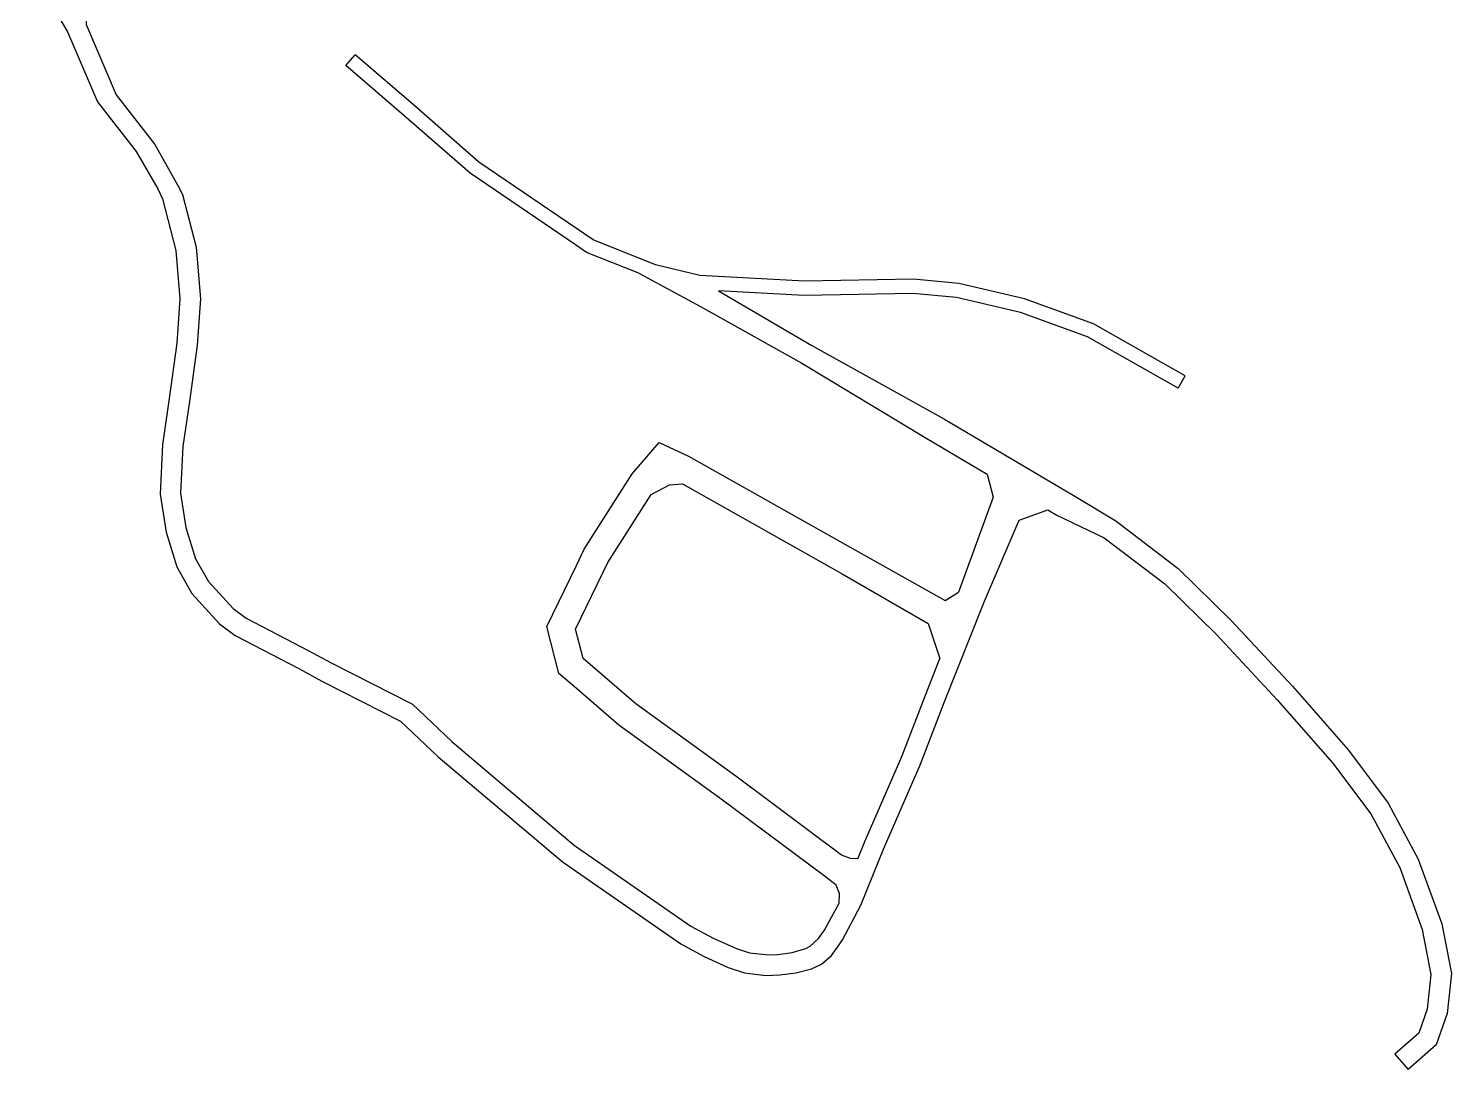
# Model space of a CAD drawing. Header units: metres. Extents: x -28000 to -24000, y -105000 to -102000.
# Drawn here: x -26363.1 to -26152.9, y -103032.8 to -102879 of the extents above; entities that cross this region are included whole.
import ezdxf

# ---------------------------------------------------------------- set-up
doc = ezdxf.new("R2010")
doc.units = ezdxf.units.M
doc.header["$LTSCALE"] = 2.5
doc.layers.add('道路', color=7, linetype='Continuous')

msp = doc.modelspace()

# ---------------------------------------------------------------- linework, layer by layer
at = {"layer": '道路'}
for points in [[(-26354.85, -102872.56), (-26354.69, -102875.23), (-26354.58, -102878.47), (-26350.14, -102888.84), (-26344.42, -102896.17), (-26341.04, -102902.24)], [(-26363.1, -102875.13), (-26362.71, -102875.34), (-26358.46, -102877.62), (-26357.35, -102879.53), (-26352.9, -102889.89), (-26347.18, -102897.23), (-26344, -102902.73)], [(-26316.23, -102884.53), (-26314.87, -102882.95)], [(-26192.29, -102930.32), (-26205.82, -102922.65), (-26216.01, -102918.97), (-26225.72, -102916.72), (-26232.41, -102916.07), (-26248.5, -102916.36), (-26263.95, -102915.54), (-26270.48, -102913.94), (-26279.71, -102910.26), (-26282.17, -102908.58), (-26296.58, -102898.76), (-26306.28, -102890.29), (-26314.87, -102882.95)], [(-26272.98, -102915.18), (-26280.7, -102912.1), (-26282.17, -102911.1), (-26297.86, -102900.41), (-26307.65, -102891.87), (-26316.23, -102884.53)], [(-26344, -102902.73), (-26343.29, -102904.21), (-26341.31, -102911.83), (-26340.72, -102918.98), (-26341.19, -102925.51), (-26342.3, -102933.66), (-26343.29, -102940.5), (-26343.64, -102947.8), (-26342.77, -102953.41), (-26341.19, -102958.56), (-26338.95, -102962.49), (-26334.88, -102966.93), (-26332.55, -102968.68), (-26323.16, -102973.56), (-26319.76, -102975.4)], [(-26341.04, -102902.24), (-26340.36, -102903.58), (-26338.34, -102911.32), (-26337.71, -102918.97), (-26338.2, -102925.82), (-26339.33, -102934.1), (-26340.3, -102940.79), (-26340.63, -102947.64), (-26339.84, -102952.74), (-26338.42, -102957.36), (-26336.51, -102960.71), (-26332.85, -102964.7), (-26330.94, -102966.14), (-26321.71, -102970.93), (-26318.39, -102972.72)], [(-26272.98, -102915.18), (-26263.85, -102920.11), (-26248.89, -102928.48), (-26230.43, -102939.6), (-26221.51, -102944.85)], [(-26261.21, -102917.77), (-26247.4, -102925.87), (-26227.83, -102936.74), (-26208.57, -102948.08), (-26202.52, -102951.76), (-26193.3, -102958.79), (-26185.5, -102966.45), (-26176.44, -102976.18), (-26168.17, -102985.59), (-26162.29, -102993.41), (-26157.84, -103001.7), (-26154.35, -103011.27), (-26152.93, -103018.6), (-26153.58, -103024.49), (-26155.18, -103029.11), (-26159.33, -103032.77)], [(-26193.32, -102932.13), (-26206.69, -102924.55), (-26216.6, -102920.97), (-26226.06, -102918.78), (-26232.49, -102918.16), (-26248.54, -102918.45), (-26261.21, -102917.77)], [(-26193.32, -102932.13), (-26192.29, -102930.32)], [(-26243.38, -103008.18), (-26243.3, -103006.75), (-26243.81, -103005.53), (-26245.41, -103004.33), (-26260.98, -102992.69), (-26275.89, -102981.91), (-26282.17, -102976.51), (-26284.76, -102974.28), (-26286.55, -102967.34), (-26282.17, -102958.32), (-26281.01, -102955.94), (-26273.92, -102944.82), (-26269.94, -102940.17), (-26265.6, -102942.2), (-26240.97, -102956.07), (-26227.71, -102963.5), (-26225.74, -102962.29)], [(-26221.51, -102944.85), (-26220.62, -102948.27), (-26225.74, -102962.29)], [(-26282.31, -102967.76), (-26277.51, -102957.89), (-26271.12, -102947.87), (-26268.41, -102946.44), (-26266.5, -102946.28), (-26242.95, -102959.55), (-26230.21, -102966.9), (-26228.5, -102972.08)], [(-26221.92, -102963.62), (-26216.81, -102951.63), (-26212.56, -102950.11)], [(-26212.56, -102950.11), (-26211.23, -102950.89), (-26204.21, -102954.24), (-26195.26, -102961.06), (-26187.66, -102968.54), (-26178.67, -102978.19), (-26170.5, -102987.49), (-26164.83, -102995.03), (-26160.59, -103002.93), (-26157.26, -103012.07), (-26155.97, -103018.72), (-26156.53, -103023.83), (-26157.76, -103027.38), (-26161.31, -103030.51)], [(-26319.76, -102975.4), (-26308.14, -102981.31), (-26302.57, -102986.58), (-26284.28, -103002.06), (-26282.17, -103003.52), (-26266.77, -103014.2), (-26263.32, -103016.09), (-26259.75, -103017.71), (-26257.33, -103018.47), (-26254.18, -103018.87), (-26252.12, -103018.79), (-26249.75, -103018.51), (-26247.44, -103017.92), (-26245.96, -103017.21), (-26244.52, -103015.92), (-26243.36, -103014.33), (-26242.88, -103013.61), (-26240.16, -103008.51), (-26236.8, -103000.24), (-26231.36, -102987.66), (-26227.84, -102978.59), (-26221.92, -102963.62)], [(-26240.62, -103001.67), (-26241.69, -103001.61), (-26243.01, -103001.13), (-26258.61, -102989.47), (-26273.4, -102978.77), (-26281.2, -102972.07), (-26282.31, -102967.76)], [(-26318.39, -102972.72), (-26306.39, -102978.83), (-26300.57, -102984.34), (-26282.45, -102999.68), (-26282.17, -102999.88), (-26265.29, -103011.58), (-26261.98, -103013.39), (-26258.54, -103014.91), (-26256.59, -103015.51), (-26253.77, -103015.84), (-26252.41, -103015.77), (-26250.32, -103015.5), (-26248.31, -103014.91), (-26247.63, -103014.54), (-26246.42, -103013.41), (-26245.45, -103012.03), (-26245.37, -103011.91), (-26243.38, -103008.18)], [(-26240.62, -103001.67), (-26239.57, -102999.07), (-26234.14, -102986.52), (-26230.63, -102977.47), (-26228.5, -102972.08)], [(-26161.31, -103030.51), (-26159.33, -103032.77)]]:
    msp.add_lwpolyline(points, dxfattribs=at)

doc.saveas('drawing.dxf')
